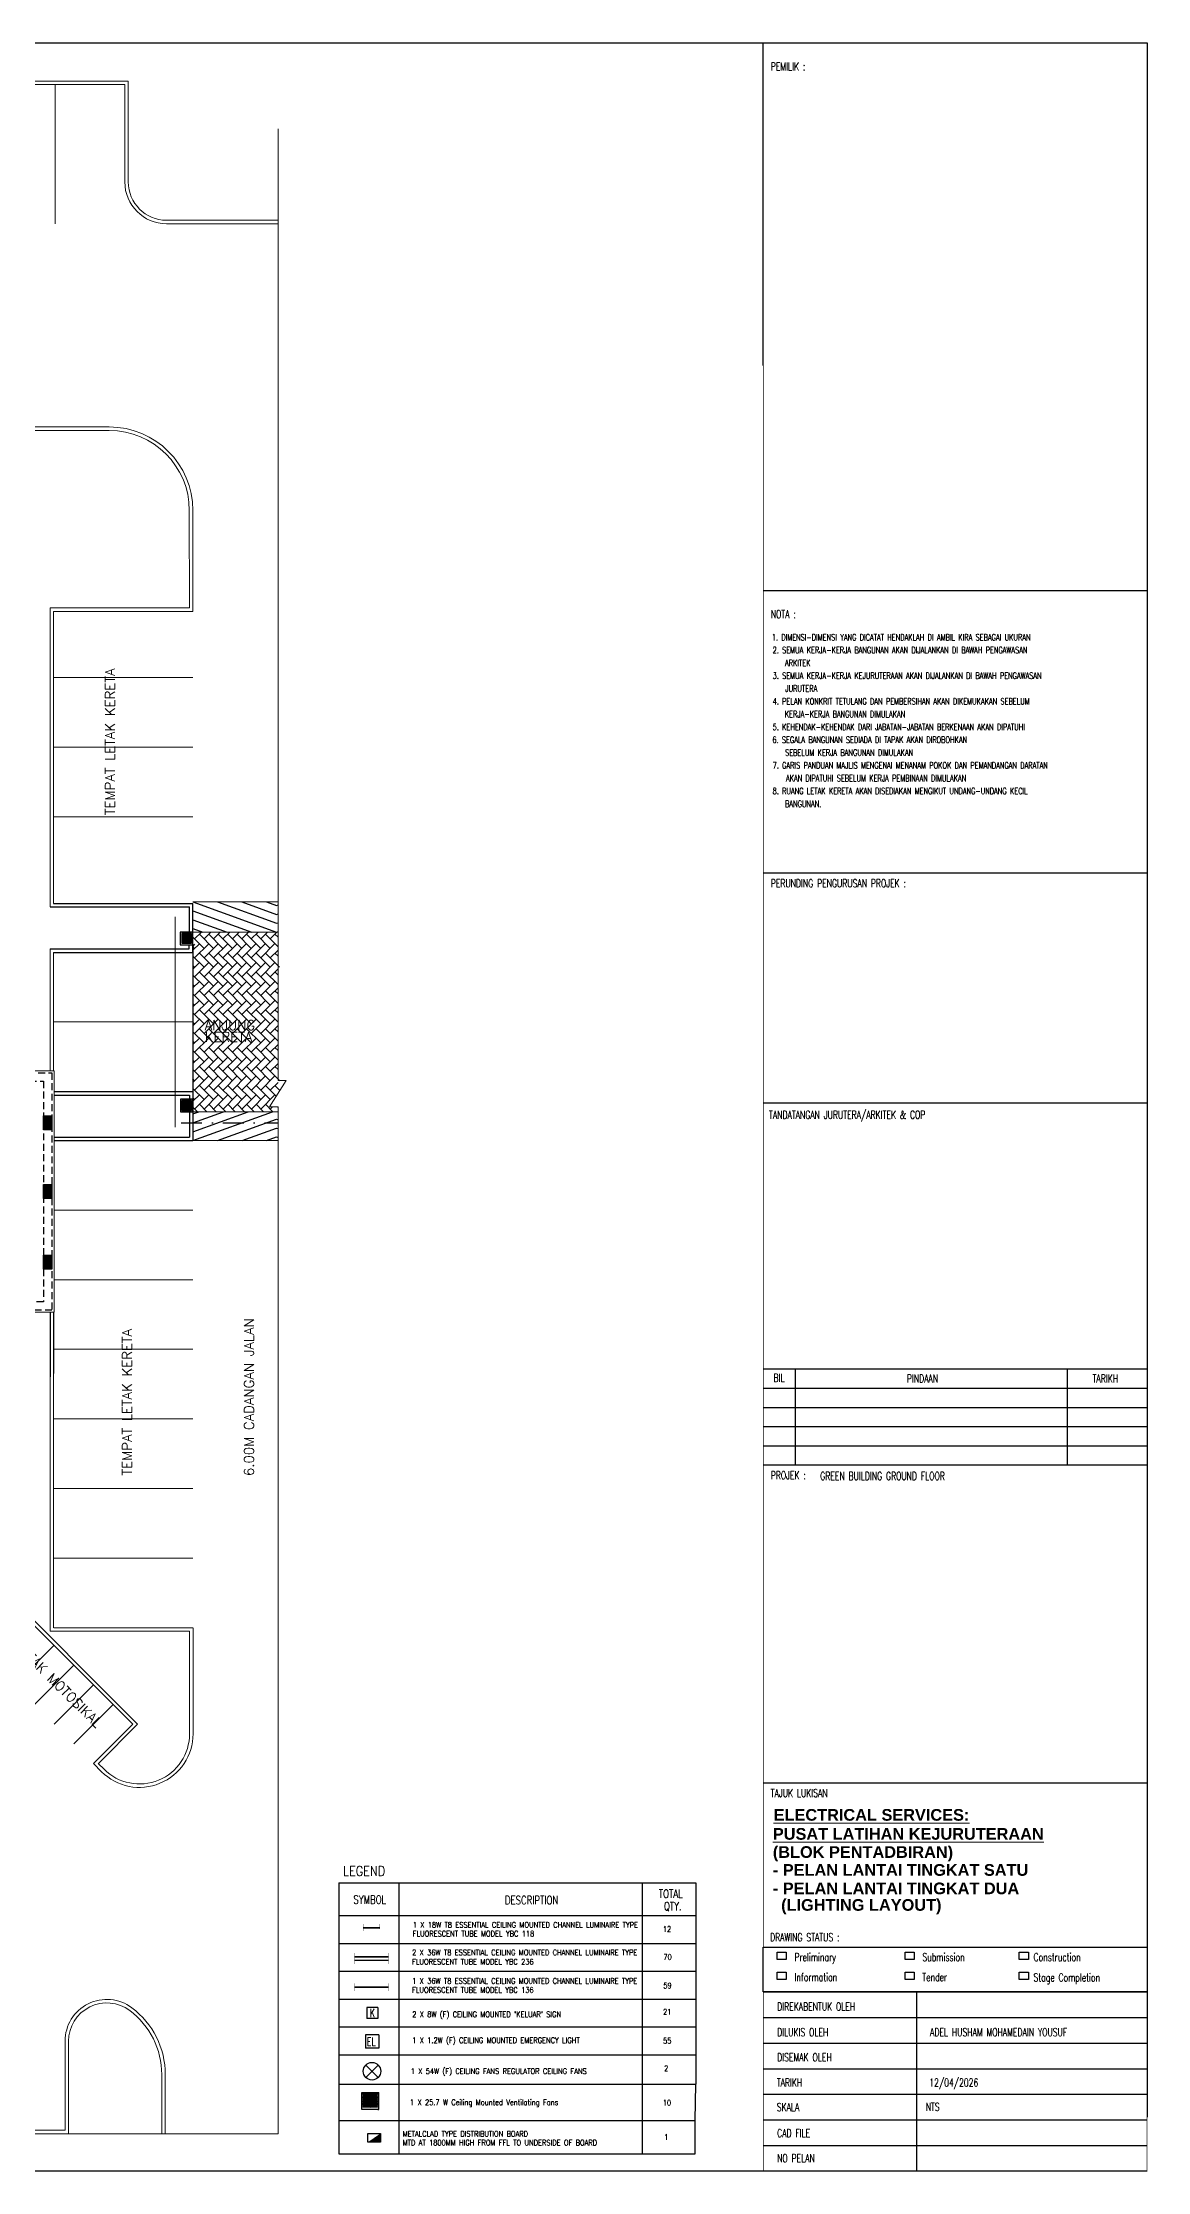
# Model space of a CAD drawing. Header units: inches. Extents: x -86493719 to 430035, y 21644 to 1519532.
# Drawn here: x 281308 to 321001, y 21644 to 98118 of the extents above; entities that cross this region are included whole.
import ezdxf
from ezdxf.enums import TextEntityAlignment as Align

# ---------------------------------------------------------------- set-up
doc = ezdxf.new("R2010")
doc.units = ezdxf.units.IN
doc.header["$MEASUREMENT"] = 0
doc.linetypes.add('DASHDOT', pattern=[1, 0.5, -0.25, 0, -0.25])
doc.linetypes.add('DASHED2', pattern=[0.375, 0.25, -0.125])
for name, color, linetype in [('9', 7, 'Continuous'), ('carpark', 8, 'Continuous'), ('dmension', 4, 'Continuous'), ('drain', 8, 'Continuous'), ('dxt_text', 4, 'Continuous'), ('Edges', 7, 'Continuous'), ('ELECT', 6, 'Continuous'), ('FF-TEXT', 7, 'Continuous'), ('FITTING', 40, 'Continuous'), ('GRID', 8, 'DASHDOT'), ('kerb', 8, 'Continuous'), ('LAMPU', 7, 'Continuous'), ('MSGRATING', 8, 'Continuous'), ('SAN', 8, 'Continuous'), ('t.block', 4, 'Continuous'), ('tiles', 8, 'Continuous')]:
    doc.layers.add(name, color=color, linetype=linetype)
for name, color, linetype, lineweight in [('COLUMN', 8, 'Continuous', 30), ('line', 8, 'Continuous', 9), ('LW', 8, 'Continuous', 20), ('ROOF', 8, 'Continuous', 20), ('t3', 8, 'Continuous', 25), ('TEXT', 8, 'Continuous', 20)]:
    doc.layers.add(name, color=color, linetype=linetype, lineweight=lineweight)
doc.styles.add('LAILA', font='romans.shx', dxfattribs={"width": 0.85})
doc.styles.add('ROMANS', font='romans.shx', dxfattribs={"width": 0.5, "height": 400})
doc.styles.add('SANSSERIFBOLD', font='sasb____.pfb', dxfattribs={"height": 12})
doc.styles.add('TEXT25', font='SIMPLEX.shx', dxfattribs={"width": 0.7, "height": 62.5})
doc.styles.add('VERDANA1000', font='romand.shx', dxfattribs={"height": 1000})

# ---------------------------------------------------------------- blocks, each defined once
blk = doc.blocks.new('1 X 8W EL')
at = {"layer": 'ELECT', "color": 6}
for p, q in [((-240, 240), (-240, -240)), ((240, 240), (-240, 240)), ((240, 240), (240, -240)), ((240, -240), (-240, -240))]:
    blk.add_line(p, q, dxfattribs=at)
at = {"layer": 'ELECT', "color": 6, "style": 'ROMANS', "width": 0.7}
blk.add_text('EL', height=300, dxfattribs=at).set_placement((-196, -156))
blk = doc.blocks.new('YBC 1X18')
at = {"layer": 'FITTING', "color": 3, "const_width": 54.6}
blk.add_lwpolyline([(305, 0), (-305, 0)], dxfattribs=at)
at = {"layer": 'FITTING', "color": 3, "const_width": 10.9}
for points in [[(-305, -138), (-305, 138)], [(300, -138), (300, 138)]]:
    blk.add_lwpolyline(points, close=True, dxfattribs=at)
blk = doc.blocks.new('YBC 2X36')
at = {"layer": 'FITTING', "color": 3}
for points, const_width in [([(-610, 63), (610, 63)], 54.6), ([(-610, 201), (-610, -74)], 10.9), ([(-610, 72), (-610, -203)], 10.9), ([(610, 201), (610, -84)], 10.9), ([(610, 72), (610, -203)], 10.9), ([(-610, -66), (610, -66)], 54.6)]:
    blk.add_lwpolyline(points, dxfattribs=dict(at, const_width=const_width))
blk = doc.blocks.new('YBC 1X36')
at = {"layer": 'FITTING', "color": 3}
for points, const_width in [([(-610, 0), (610, 0)], 54.6), ([(-610, 138), (-610, -138)], 10.9), ([(610, 138), (610, -138)], 10.9)]:
    blk.add_lwpolyline(points, dxfattribs=dict(at, const_width=const_width))
blk = doc.blocks.new('1 X 8W KELUAR')
at = {"layer": 'ELECT', "color": 5}
for p, q in [((-160, 161), (-160, -240)), ((240, 161), (-160, 161)), ((240, 160), (240, -240)), ((240, -240), (-160, -240))]:
    blk.add_line(p, q, dxfattribs=at)
at = {"layer": 'ELECT', "color": 5, "style": 'ROMANS', "width": 0.7}
blk.add_text('K', height=300, dxfattribs=at).set_placement((-50, -185))
blk = doc.blocks.new('CEILING FAN C W HOOK')
at = {"layer": 'ELECT', "color": 6}
for p, q in [((-530, -530), (-85, -85)), ((-530, -85), (-85, -530))]:
    blk.add_line(p, q, dxfattribs=at)
blk.add_circle((-308, -308), 315, dxfattribs=at)
blk = doc.blocks.new('Exhaust Fan 8-Inch fr')
at = {"layer": 'Edges'}
for p, q in [((-5.9, 7.3), (5.9, 7.3)), ((-5.9, -4.5), (-5.9, 7.3)), ((-5.1, 6.1), (-5.1, 6.5)), ((-5.1, 6.5), (5.1, 6.5)), ((5.1, 6.1), (-5.1, 6.1)), ((-5.1, 5.3), (-5.1, 5.7)), ((-5.1, 5.7), (-0.3, 5.7)), ((-1.8, 5.3), (-5.1, 5.3)), ((-5.1, 4.4), (-5.1, 4.8)), ((-5.1, 4.8), (-2.5, 4.8)), ((-3, 4.4), (-5.1, 4.4)), ((-5.1, 3.6), (-5.1, 4)), ((-5.1, 4), (-3.4, 4)), ((-3.7, 3.6), (-5.1, 3.6)), ((-5.1, 2.8), (-5.1, 3.2)), ((-5.1, 3.2), (-3.9, 3.2)), ((-4.1, 2.8), (-5.1, 2.8)), ((-5.1, 2), (-5.1, 2.4)), ((-5.1, 2.4), (-4.2, 2.4)), ((-4.3, 2), (-5.1, 2)), ((-5.1, 1.1), (-5.1, 1.5)), ((-5.1, 1.5), (-4.3, 1.5)), ((-4.3, 1.1), (-5.1, 1.1)), ((-5.1, 0.3), (-5.1, 0.7)), ((-5.1, 0.7), (-4.2, 0.7)), ((-4.2, 0.3), (-5.1, 0.3)), ((-4.2, 2.2), (-4.3, 2)), ((-4.2, 2), (-4.3, 2)), ((-4.3, 1.5), (-4.3, 1.1)), ((-4.3, 1.5), (-4.3, 1.4)), ((-4.3, 1.5), (-4.3, 1.5)), ((-4.3, 1.5), (-4.2, 1.5)), ((-4.3, 1.4), (-4.3, 1.1)), ((-2.3, 1.1), (-4.3, 1.1)), ((-4.3, 1.1), (-4.3, 1.1)), ((-4.2, 2.4), (-4.2, 2.2)), ((-4.2, 2.4), (-1.9, 2.4)), ((-4.2, 2), (-4.2, 2.2)), ((-1.6, 2), (-4.2, 2)), ((-4.2, 1.5), (-4.2, 1.5)), ((-4.2, 1.5), (-1.4, 1.5)), ((-4.2, 1.5), (-1.4, 1.5)), ((-4.2, 0.7), (-4.2, 0.5)), ((-4.2, 0.7), (-3, 0.7)), ((-4.2, 0.6), (-3.2, 0.6)), ((-4.2, 0.5), (-4.2, 0.6)), ((-4.2, 0.5), (-4.2, 0.3)), ((-3.5, 0.3), (-4.2, 0.3)), ((-3.9, 3.2), (-4.1, 2.8)), ((-2.2, 2.8), (-4.1, 2.8)), ((-3.9, 3.2), (-2.4, 3.2)), ((-3.4, 4), (-3.7, 3.6)), ((-2.7, 3.6), (-3.7, 3.6)), ((-3.4, 0.5), (-3.5, 0.3)), ((-0.3, 0.3), (-3.5, 0.3)), ((-3.4, 4), (-2.7, 4)), ((-3.4, 0.5), (-3.2, 0.6)), ((-3.2, 0.6), (-3, 0.7)), ((-2.5, 4.8), (-3, 4.4)), ((-2.5, 4.4), (-3, 4.4)), ((-3, 0.7), (-0.3, 0.7)), ((-2.7, 3.7), (-2.7, 4)), ((-2.7, 3.7), (-2.7, 4)), ((-2.7, 4), (-2.7, 4)), ((-2.7, 4), (-0.5, 4)), ((-2.7, 3.6), (-2.7, 3.7)), ((-2.7, 3.7), (-2.7, 3.7)), ((-2.6, 3.6), (-2.7, 3.7)), ((-2.6, 3.6), (-2.7, 3.6)), ((-0.2, 3.6), (-2.6, 3.6)), ((-2.5, 4.5), (-1.9, 4.8)), ((-2.5, 4.8), (-1.9, 4.8)), ((-2.5, 4.4), (-2.5, 4.5)), ((-2.5, 4.4), (-2.5, 4.5)), ((-2.5, 4.5), (-2.5, 4.5)), ((-2.5, 4.4), (-2.5, 4.4)), ((-0.7, 4.4), (-2.5, 4.4)), ((-2.2, 2.8), (-2.4, 3.2)), ((-2.2, 2.8), (-2.4, 3.2)), ((-2.4, 3.2), (-2.4, 3.2)), ((-2.4, 3.2), (0, 3.2)), ((-2.3, 1.1), (-1.7, 1.5)), ((-0.6, 1.1), (-2.3, 1.1)), ((-2.2, 2.8), (-2.2, 2.8)), ((0.1, 2.8), (-2.2, 2.8)), ((-1.9, 4.8), (-1, 4.8)), ((-1.8, 2.1), (-1.9, 2.4)), ((-1.8, 2.1), (-1.9, 2.4)), ((-1.9, 2.4), (-1.9, 2.4)), ((-1.9, 2.4), (0.1, 2.4)), ((-1.4, 5.4), (-1.8, 5.3)), ((-1.4, 5.3), (-1.8, 5.3)), ((-1.8, 2.1), (-1.6, 2)), ((-1.8, 2.1), (-1.8, 2.1)), ((-1.8, 2.1), (-1.6, 2)), ((-1.7, 1.5), (-1.4, 1.5)), ((-1.6, 2), (-1.6, 2)), ((-0.3, 2), (-1.6, 2)), ((-1.1, 5.5), (-1.4, 5.4)), ((-1.4, 5.4), (-1.4, 5.3)), ((-1, 5.3), (-1.4, 5.3)), ((-1.4, 1.5), (-1.4, 1.5)), ((-1.4, 1.5), (-1.3, 1.5)), ((-1.4, 1.5), (-1.4, 1.5)), ((-1.4, 1.5), (-1.3, 1.5)), ((-1.3, 1.5), (-1.1, 1.5)), ((-1, 5.6), (-1.1, 5.5)), ((-1.1, 1.5), (-1.1, 1.5)), ((-1.1, 1.5), (-1.1, 1.5)), ((-1.1, 1.5), (-0.7, 1.4)), ((-1.1, 1.5), (-0.7, 1.5)), ((-1.1, 1.5), (-1.1, 1.5)), ((-0.3, 5.7), (-1, 5.6)), ((-1, 5.6), (-1, 5.3)), ((1, 5.3), (-1, 5.3)), ((-0.9, 4.8), (-1, 4.8)), ((-1, 4.8), (1, 4.8)), ((-0.9, 4.8), (-0.7, 4.4)), ((1, 4.4), (-0.7, 4.4)), ((-0.7, 1.4), (-0.7, 1.5)), ((-0.7, 1.5), (0.6, 1.5)), ((-0.7, 1.4), (-0.7, 1.4)), ((-0.7, 1.3), (-0.7, 1.4)), ((-0.7, 1.4), (-0.7, 1.4)), ((-0.6, 1.1), (-0.7, 1.3)), ((0.6, 1.1), (-0.6, 1.1)), ((-0.5, 4), (-0.2, 3.6)), ((-0.5, 4), (1, 4)), ((-0.3, 5.7), (0.3, 5.7)), ((-0.3, 2), (-0.3, 2)), ((-0.3, 2), (-0.2, 2)), ((0.3, 2), (-0.3, 2)), ((-0.2, 0.6), (-0.3, 0.7)), ((-0.2, 0.6), (-0.3, 0.7)), ((-0.3, 0.7), (-0.3, 0.7)), ((-0.3, 0.7), (0, 0.7)), ((-0.3, 0.3), (-0.2, 0.6)), ((-0.3, 0.4), (-0.2, 0.6)), ((-0.3, 0.4), (-0.1, 0.3)), ((-0.3, 0.3), (-0.3, 0.4)), ((-0.1, 0.3), (-0.3, 0.3)), ((-0.3, 0.3), (-0.3, 0.3)), ((1, 3.6), (-0.2, 3.6)), ((-0.2, 2), (-0.1, 2.1)), ((-0.2, 0.6), (-0.2, 0.6)), ((0, 2.1), (-0.1, 2.1)), ((-0.1, 2.1), (0, 2.1)), ((-0.1, 0.3), (0, 0.7)), ((-0.1, 0.3), (0, 0.7)), ((-0.1, 0.3), (-0.1, 0.3)), ((-0.1, 0.3), (-0.1, 0.3)), ((2, 0.3), (-0.1, 0.3)), ((0, 3.2), (0, 3.1)), ((0, 3.2), (0.6, 3.2)), ((0, 3.1), (0.1, 2.8)), ((0.1, 2.4), (0, 2.1)), ((0, 2.1), (0.2, 2)), ((0, 0.7), (0, 0.7)), ((0, 0.7), (0, 0.7)), ((0, 0.7), (0, 0.7)), ((0, 0.7), (0, 0.7)), ((0, 0.7), (1.7, 0.7)), ((0.3, 2.8), (0.1, 2.8)), ((0.1, 2.4), (0.2, 2.4)), ((0.2, 2.4), (0.2, 2.3)), ((0.2, 2.4), (3.3, 2.4)), ((0.2, 2.3), (0.2, 2)), ((0.2, 2), (0.2, 2)), ((0.2, 2), (0.3, 2)), ((1, 5.6), (0.3, 5.7)), ((0.3, 5.7), (5.1, 5.7)), ((0.6, 3.2), (0.3, 2.8)), ((3.5, 2.8), (0.3, 2.8)), ((2.7, 2), (0.3, 2)), ((0.6, 3.2), (3.5, 3.2)), ((0.7, 1.4), (0.6, 1.5)), ((0.7, 1.4), (0.6, 1.5)), ((0.6, 1.5), (0.6, 1.4)), ((0.6, 1.5), (0.6, 1.5)), ((0.6, 1.5), (0.6, 1.5)), ((0.6, 1.5), (1.9, 1.5)), ((0.6, 1.4), (0.6, 1.2)), ((0.6, 1.2), (0.6, 1.1)), ((0.8, 1.2), (0.6, 1.1)), ((0.6, 1.1), (0.6, 1.1)), ((1, 1.1), (0.6, 1.1)), ((1.2, 1.3), (0.7, 1.4)), ((0.7, 1.4), (0.7, 1.4)), ((1, 1.3), (0.7, 1.4)), ((1, 1.2), (0.8, 1.2)), ((1, 5.6), (1, 5.3)), ((1.1, 5.5), (1, 5.6)), ((1.4, 5.3), (1, 5.3)), ((1, 4.8), (1, 4.4)), ((1, 4.8), (1.4, 4.8)), ((1.4, 4.4), (1, 4.4)), ((1, 4), (1, 3.6)), ((1, 4), (1.4, 4)), ((1.4, 3.6), (1, 3.6)), ((1, 1.2), (1, 1.3)), ((1.2, 1.3), (1, 1.3)), ((1, 1.1), (1, 1.2)), ((1.2, 1.1), (1, 1.1)), ((1.4, 5.4), (1.1, 5.5)), ((1.7, 1.4), (1.2, 1.3)), ((1.2, 1.3), (1.2, 1.3)), ((1.2, 1.3), (1.2, 1.1)), ((1.2, 1.3), (1.2, 1.3)), ((1.4, 1.3), (1.2, 1.3)), ((1.4, 1.1), (1.2, 1.1)), ((1.4, 5.4), (1.4, 5.3)), ((1.8, 5.3), (1.4, 5.4)), ((1.8, 5.3), (1.4, 5.3)), ((1.4, 4.8), (1.4, 4.4)), ((1.4, 4.8), (2.5, 4.8)), ((3, 4.4), (1.4, 4.4)), ((1.4, 4), (1.4, 3.6)), ((1.4, 3.6), (2.1, 4)), ((1.4, 4), (2.1, 4)), ((1.4, 3.6), (1.4, 3.6)), ((3.2, 3.6), (1.4, 3.6)), ((1.7, 1.4), (1.4, 1.3)), ((1.4, 1.3), (1.4, 1.1)), ((4.3, 1.1), (1.4, 1.1)), ((1.9, 1.5), (1.7, 1.4)), ((1.9, 1.5), (1.7, 1.4)), ((1.7, 1.4), (1.7, 1.4)), ((1.7, 0.7), (1.8, 0.6)), ((1.7, 0.7), (4.2, 0.7)), ((5.1, 5.3), (1.8, 5.3)), ((1.8, 0.6), (4.2, 0.6)), ((1.8, 0.6), (2, 0.3)), ((1.9, 1.5), (4.2, 1.5)), ((2, 1.5), (1.9, 1.5)), ((1.9, 1.5), (2, 1.5)), ((2, 1.5), (4.2, 1.5)), ((4.2, 0.3), (2, 0.3)), ((2.1, 4), (2.9, 4)), ((3, 4.4), (2.5, 4.8)), ((2.5, 4.8), (5.1, 4.8)), ((3.3, 2.3), (2.7, 2)), ((3.3, 2.3), (2.7, 2)), ((4.2, 2), (2.7, 2)), ((2.7, 2), (2.7, 2)), ((2.9, 4), (3.1, 3.9)), ((2.9, 4), (3.4, 4)), ((5.1, 4.4), (3, 4.4)), ((3.1, 3.9), (3.2, 3.6)), ((3.7, 3.6), (3.2, 3.6)), ((3.3, 2.3), (3.3, 2.4)), ((3.3, 2.3), (3.3, 2.4)), ((3.3, 2.4), (3.3, 2.4)), ((3.3, 2.4), (4.2, 2.4)), ((3.3, 2.3), (3.3, 2.3)), ((3.7, 3.6), (3.4, 4)), ((3.4, 4), (5.1, 4)), ((3.5, 2.8), (3.5, 3.2)), ((3.5, 3.2), (3.5, 3.1)), ((3.5, 3.2), (3.5, 3.2)), ((3.5, 3.2), (3.9, 3.2)), ((3.5, 2.8), (3.5, 3.1)), ((4.1, 2.8), (3.5, 2.8)), ((3.5, 2.8), (3.5, 2.8)), ((5.1, 3.6), (3.7, 3.6)), ((4.1, 2.8), (3.9, 3.2)), ((3.9, 3.2), (5.1, 3.2)), ((5.1, 2.8), (4.1, 2.8)), ((4.2, 2.3), (4.2, 2.4)), ((4.2, 2.4), (5.1, 2.4)), ((4.2, 2.3), (4.2, 2.3)), ((4.3, 2), (4.2, 2.3)), ((4.2, 2.3), (4.2, 2)), ((4.3, 2), (4.2, 2)), ((4.2, 1.5), (4.2, 1.5)), ((4.2, 1.5), (4.3, 1.5)), ((4.2, 0.4), (4.2, 0.7)), ((4.2, 0.7), (5.1, 0.7)), ((4.2, 0.6), (4.2, 0.4)), ((4.2, 0.3), (4.2, 0.4)), ((5.1, 0.3), (4.2, 0.3)), ((5.1, 2), (4.3, 2)), ((4.3, 1.5), (4.3, 1.1)), ((4.3, 1.4), (4.3, 1.5)), ((4.3, 1.5), (4.3, 1.5)), ((4.3, 1.5), (5.1, 1.5)), ((4.3, 1.1), (4.3, 1.4)), ((5.1, 1.1), (4.3, 1.1)), ((4.3, 1.1), (4.3, 1.1)), ((5.1, 6.5), (5.1, 6.1)), ((5.1, 5.7), (5.1, 5.3)), ((5.1, 4.8), (5.1, 4.4)), ((5.1, 4), (5.1, 3.6)), ((5.1, 3.2), (5.1, 2.8)), ((5.1, 2.4), (5.1, 2)), ((5.1, 1.5), (5.1, 1.1)), ((5.1, 0.7), (5.1, 0.3)), ((5.9, -4.5), (5.9, 7.3)), ((5.2, -4.5), (-5.9, -4.5)), ((-5.1, -0.5), (-5.1, -0.1)), ((-5.1, -0.1), (-4, -0.1)), ((-3.9, -0.5), (-5.1, -0.5)), ((-5.1, -1.3), (-5.1, -0.9)), ((-5.1, -0.9), (-3.6, -0.9)), ((-3.3, -1.3), (-5.1, -1.3)), ((-5.1, -2.2), (-5.1, -1.8)), ((-5.1, -1.8), (-3, -1.8)), ((-2.5, -2.2), (-5.1, -2.2)), ((-5.1, -3), (-5.1, -2.6)), ((-5.1, -2.6), (-1.7, -2.6)), ((5.1, -3), (-5.1, -3)), ((-4, -0.1), (-3.6, -0.1)), ((-4, -0.1), (-4, -0.1)), ((-4, -0.1), (-3.9, -0.5)), ((-4, -0.1), (-3.6, -0.1)), ((-3.4, -0.5), (-3.9, -0.5)), ((-3.6, -0.1), (-3.6, -0.1)), ((-3.6, -0.1), (-3.6, -0.3)), ((-3.6, -0.1), (-0.5, -0.1)), ((-3.6, -0.3), (-3.4, -0.5)), ((-3.6, -0.9), (-3.6, -1)), ((-3.6, -0.9), (-3.2, -0.9)), ((-3.6, -1), (-3.1, -1)), ((-3.6, -1), (-3.3, -1.3)), ((-1, -0.5), (-3.4, -0.5)), ((-2.7, -1.3), (-3.3, -1.3)), ((-3.1, -1), (-3.2, -0.9)), ((-3.2, -0.9), (-1.7, -0.9)), ((-2.7, -1.3), (-3.1, -1)), ((-3.1, -1), (-3.1, -1)), ((-2.7, -1.3), (-3.1, -1)), ((-3.1, -1), (-3.1, -1)), ((-3, -1.8), (-2.5, -2.2)), ((-3, -1.8), (-1.4, -1.8)), ((-2.3, -1.3), (-2.7, -1.3)), ((-2.7, -1.3), (-2.7, -1.3)), ((-2.6, -1.3), (-2.7, -1.3)), ((-2.7, -1.3), (-2.7, -1.3)), ((-2.3, -1.3), (-2.6, -1.3)), ((-1.4, -1.3), (-2.6, -1.3)), ((-1.4, -2.2), (-2.5, -2.2)), ((-1.7, -0.9), (-2.3, -1.3)), ((-1.9, -1), (-2.3, -1.3)), ((-2.3, -1.3), (-2.3, -1.3)), ((-1.7, -0.9), (-1.9, -1)), ((-1.9, -1), (-1.4, -1)), ((-1.7, -0.9), (-1.7, -0.9)), ((-1.7, -0.9), (-1.4, -0.9)), ((-1.7, -2.6), (-1.4, -2.7)), ((-1.7, -2.6), (-1.4, -2.6)), ((-1.4, -0.9), (-1.4, -1)), ((-1.4, -0.9), (-1, -0.9)), ((-1.4, -1), (-1.4, -1.3)), ((-1, -1.3), (-1.4, -1.3)), ((-1.4, -1.8), (-1.4, -2.2)), ((-1.4, -1.8), (-1, -1.8)), ((-1, -2.2), (-1.4, -2.2)), ((-1.4, -2.6), (-1.4, -2.7)), ((-1.4, -2.6), (-1, -2.6)), ((-1.4, -2.7), (-1.1, -2.8)), ((-1.1, -2.8), (-1, -2.8)), ((-0.7, -0.3), (-1, -0.5)), ((-0.7, -0.3), (-1, -0.5)), ((0, -0.5), (-1, -0.5)), ((-1, -0.5), (-1, -0.5)), ((-1, -1.3), (-1, -0.9)), ((-1, -0.9), (0.3, -0.9)), ((0.5, -1.3), (-1, -1.3)), ((-1, -2.2), (-1, -1.8)), ((-1, -1.8), (0.8, -1.8)), ((1, -2.2), (-1, -2.2)), ((-1, -2.8), (-1, -2.6)), ((-1, -2.6), (1, -2.6)), ((-1, -2.8), (0, -3)), ((-0.7, -0.3), (-0.5, -0.1)), ((-0.7, -0.3), (-0.5, -0.1)), ((-0.7, -0.3), (-0.7, -0.3)), ((-0.5, -0.1), (-0.5, -0.1)), ((-0.5, -0.1), (-0.1, -0.1)), ((-0.1, -0.3), (-0.1, -0.1)), ((-0.1, -0.3), (-0.1, -0.1)), ((-0.1, -0.1), (-0.1, -0.1)), ((-0.1, -0.1), (2.2, -0.1)), ((0, -0.5), (-0.1, -0.3)), ((0.1, -0.5), (-0.1, -0.3)), ((-0.1, -0.3), (-0.1, -0.3)), ((0.1, -0.5), (0, -0.5)), ((0, -3), (1, -2.8)), ((2.5, -0.5), (0.1, -0.5)), ((0.5, -1.3), (0.3, -0.9)), ((0.5, -1.3), (0.3, -0.9)), ((0.3, -0.9), (0.3, -0.9)), ((0.3, -0.9), (2.7, -0.9)), ((0.5, -1.3), (0.5, -1.3)), ((2.7, -1.3), (0.5, -1.3)), ((0.9, -2), (0.8, -1.8)), ((0.9, -2), (0.8, -1.8)), ((0.8, -1.8), (0.8, -1.8)), ((0.8, -1.8), (2.3, -1.8)), ((0.9, -2), (0.9, -2)), ((0.9, -2), (1.2, -2.2)), ((0.9, -2), (1, -2.1)), ((1, -2.1), (1, -2.2)), ((1, -2.1), (1.1, -2.2)), ((1.1, -2.2), (1, -2.2)), ((1, -2.6), (1, -2.8)), ((1, -2.6), (1.4, -2.6)), ((1, -2.8), (1.1, -2.8)), ((1.2, -2.2), (1.1, -2.2)), ((1.1, -2.8), (1.4, -2.7)), ((1.5, -2.2), (1.2, -2.2)), ((1.4, -2.6), (1.4, -2.7)), ((1.4, -2.7), (1.7, -2.6)), ((1.4, -2.6), (1.7, -2.6)), ((1.5, -2.2), (1.7, -2.1)), ((1.6, -2.2), (1.5, -2.2)), ((1.6, -2.2), (1.7, -2.1)), ((2.5, -2.2), (1.6, -2.2)), ((2.3, -1.8), (1.7, -2.1)), ((1.7, -2.1), (1.7, -2.1)), ((1.7, -2.6), (5.1, -2.6)), ((2.2, -0.1), (4, -0.1)), ((2.2, -0.1), (2.2, -0.1)), ((2.2, -0.1), (2.5, -0.5)), ((2.2, -0.1), (4, -0.1)), ((2.3, -1.8), (3, -1.8)), ((3.9, -0.5), (2.5, -0.5)), ((2.5, -2.2), (3, -1.8)), ((5.1, -2.2), (2.5, -2.2)), ((2.7, -0.9), (2.7, -1)), ((2.7, -0.9), (3.6, -0.9)), ((2.7, -1), (3.6, -1)), ((2.7, -1), (2.7, -1.3)), ((2.7, -1.3), (2.7, -1.3)), ((3.3, -1.3), (2.7, -1.3)), ((3, -1.8), (5.1, -1.8)), ((3.3, -1.3), (3.6, -1)), ((5.1, -1.3), (3.3, -1.3)), ((3.6, -1), (3.6, -0.9)), ((3.6, -0.9), (5.1, -0.9)), ((3.9, -0.5), (4, -0.1)), ((5.1, -0.5), (3.9, -0.5)), ((4, -0.1), (4, -0.1)), ((4, -0.1), (5.1, -0.1)), ((5.1, -0.1), (5.1, -0.5)), ((5.1, -0.9), (5.1, -1.3)), ((5.1, -1.8), (5.1, -2.2)), ((5.1, -2.6), (5.1, -3)), ((5.2, -4.5), (5.7, -4.5)), ((5.7, -4.5), (5.9, -4.5))]:
    blk.add_line(p, q, dxfattribs=at)
blk = doc.blocks.new('Exhaust Fan 15TGQZ')
at = {"xscale": 51.69785126039847, "yscale": 51.69785126039847, "zscale": 51.69785126039847}
blk.add_blockref('Exhaust Fan 8-Inch fr', (-310, -401), dxfattribs=at)
blk = doc.blocks.new('DB')
at = {"layer": 'ELECT', "color": 2}
blk.add_lwpolyline([(42039, 19743), (42494, 19743), (42494, 19428), (42039, 19428)], close=True, dxfattribs=at)
blk.add_solid([(42494, 19743), (42494, 19428), (42039, 19428)], dxfattribs=at)

msp = doc.modelspace()

# ---------------------------------------------------------------- hatches: boundary and pattern name
at = {"layer": 'COLUMN', "linetype": 'Continuous', "lineweight": 0}
for points in [[(286657, 66111), (286307, 66111), (286307, 65761), (286657, 65761)], [(286657, 66111), (286307, 66111), (286307, 65761), (286657, 65761)], [(286659, 60111), (286309, 60111), (286309, 59761), (286659, 59761)], [(286659, 60111), (286309, 60111), (286309, 59761), (286659, 59761)]]:
    msp.add_hatch(color=256, dxfattribs=at).paths.add_polyline_path(points)

# ---------------------------------------------------------------- linework, layer by layer
for p, q in [((291946, 25835), (291946, 24779)), ((294101, 25835), (294101, 24779)), ((302853, 25835), (302853, 24779)), ((304774, 25835), (304774, 24779)), ((291946, 24779), (304774, 24779)), ((291946, 24779), (291946, 23477)), ((294101, 24779), (294101, 23477)), ((302853, 24779), (302853, 23477)), ((304756, 23477), (304774, 24779)), ((291946, 23477), (304756, 23477)), ((291946, 23477), (291946, 22278)), ((294101, 23477), (294101, 22278)), ((302853, 23477), (302853, 22278)), ((304756, 22278), (304756, 23477)), ((291946, 22278), (304756, 22278))]:
    msp.add_line(p, q)
at = {"layer": '9', "color": 7}
msp.add_line((308343, 50470), (308343, 47022), dxfattribs=at)
at = {"layer": 'carpark', "linetype": 'Continuous', "lineweight": 0}
for p, q in [((281762, 91610), (281761, 96610)), ((281706, 75309), (286706, 75309)), ((281706, 72809), (286706, 72809)), ((281706, 70309), (286706, 70309)), ((281706, 65436), (286706, 65436)), ((281706, 62936), (286706, 62936)), ((281709, 56176), (286709, 56176)), ((281709, 53676), (286709, 53676)), ((281709, 51176), (286709, 51176)), ((281709, 48676), (286709, 48676)), ((281709, 46176), (286709, 46176)), ((281709, 43676), (286709, 43676)), ((280305, 39123), (281718, 40538)), ((281012, 38416), (282426, 39831)), ((281719, 37709), (283133, 39124)), ((282426, 37002), (283840, 38417))]:
    msp.add_line(p, q, dxfattribs=at)
at = {"layer": 'COLUMN'}
for p, q in [((286657, 66111), (286307, 66111)), ((286307, 66111), (286307, 65761)), ((286657, 66111), (286307, 66111)), ((286307, 66111), (286307, 65761)), ((286657, 65761), (286657, 66111)), ((286657, 65761), (286657, 66111)), ((286307, 65761), (286657, 65761)), ((286307, 65761), (286657, 65761)), ((286659, 60111), (286309, 60111)), ((286309, 60111), (286309, 59761)), ((286659, 60111), (286309, 60111)), ((286309, 60111), (286309, 59761)), ((286309, 59761), (286659, 59761)), ((286309, 59761), (286659, 59761)), ((286659, 59761), (286659, 60111)), ((286659, 59761), (286659, 60111))]:
    msp.add_line(p, q, dxfattribs=at)
at = {"layer": 'dmension', "ltscale": 100, "const_width": 23}
msp.add_lwpolyline([(307201, 98107), (307201, 21656), (320990, 21656), (320990, 86518)], dxfattribs=at)
at = {"layer": 'drain', "linetype": 'DASHED2', "ltscale": 1000}
for points in [[(265070, 82034), (276145, 82034), (276145, 79534), (280145, 79534), (280145, 64084), (278145, 64084), (278145, 61109), (281645, 61109), (281645, 52584), (280145, 52584), (280145, 45584), (255195, 45584), (255195, 56034)], [(265070, 81734), (275845, 81734), (275845, 79234), (279845, 79234), (279845, 64384), (277845, 64384), (277845, 60809), (281345, 60809), (281345, 52884), (279845, 52884), (279845, 45884), (255495, 45884), (255495, 55734)]]:
    msp.add_lwpolyline(points, dxfattribs=at)
at = {"layer": 'dxt_text'}
for p, q in [((307201, 86518), (307201, 98107)), ((307201, 98107), (320990, 98107)), ((320990, 98107), (320990, 88459))]:
    msp.add_line(p, q, dxfattribs=at)
for points in [[(307698, 29254), (307698, 29525), (308027, 29525), (308027, 29254)], [(312292, 29525), (312621, 29525), (312621, 29254), (312292, 29254)], [(312292, 29254), (312292, 29525), (312621, 29525), (312621, 29254)], [(316394, 29254), (316394, 29525), (316723, 29525), (316723, 29254)], [(307698, 28806), (308027, 28806), (308027, 28534), (307698, 28534)], [(307698, 28534), (307698, 28806), (308027, 28806), (308027, 28534)], [(312292, 28534), (312292, 28806), (312621, 28806), (312621, 28534)], [(316394, 28534), (316394, 28806), (316723, 28806), (316723, 28534)]]:
    msp.add_lwpolyline(points, close=True, dxfattribs=at)
at = {"layer": 'ELECT', "color": 7}
for p, q in [((291946, 32007), (291946, 25835)), ((291946, 32007), (304774, 32007)), ((304774, 32007), (304774, 25835)), ((291946, 30835), (304774, 30835)), ((291946, 29835), (304774, 29835)), ((291946, 28835), (304774, 28835)), ((291946, 27835), (304774, 27835)), ((291946, 26835), (304774, 26835)), ((291946, 25835), (304774, 25835))]:
    msp.add_line(p, q, dxfattribs=at)
at = {"layer": 'FF-TEXT'}
for p, q in [((294101, 32007), (294101, 25835)), ((302853, 32007), (302853, 25835))]:
    msp.add_line(p, q, dxfattribs=at)
at = {"layer": 'GRID', "linetype": 'DASHDOT', "ltscale": 1500}
msp.add_line((286284, 59309), (289766, 59309), dxfattribs=at)
at = {"layer": 'kerb', "linetype": 'Continuous', "lineweight": 0}
for p, q in [((266636, 96732), (284386, 96736)), ((266761, 96607), (284261, 96611)), ((284262, 93111), (284261, 96611)), ((284387, 93111), (284386, 96736)), ((281581, 52509), (281581, 41051)), ((281706, 52509), (281706, 41176)), ((284724, 37710), (278889, 43542)), ((284547, 37710), (278889, 43366)), ((281581, 41051), (286588, 41051)), ((281709, 41176), (286709, 41176)), ((286589, 37364), (286588, 41051)), ((286714, 37364), (286713, 41176)), ((283134, 36295), (284547, 37710)), ((283312, 36297), (284724, 37710)), ((283428, 36002), (283134, 36296)), ((283222, 36207), (283224, 36209)), ((283516, 36091), (283311, 36296))]:
    msp.add_line(p, q, dxfattribs=at)
at = {"layer": 'kerb'}
for p, q in [((281581, 67069), (286582, 67069)), ((281706, 67194), (286707, 67194)), ((286581, 66161), (286582, 67069)), ((286704, 65436), (286707, 67194)), ((286707, 66161), (286257, 66161)), ((286257, 66161), (286257, 65711)), ((286707, 66161), (286257, 66161)), ((286257, 66161), (286257, 65711)), ((286707, 65711), (286707, 66161)), ((286707, 65711), (286707, 66161)), ((281581, 65559), (286580, 65561)), ((281706, 65434), (286704, 65436)), ((286257, 65711), (286707, 65711)), ((286257, 65711), (286707, 65711)), ((286580, 65561), (286580, 65711)), ((286707, 65711), (286709, 60161)), ((281720, 60436), (286705, 60436)), ((286705, 60436), (286709, 58676)), ((281720, 60311), (286581, 60311)), ((286709, 60161), (286259, 60161)), ((286259, 60161), (286259, 59711)), ((286709, 60161), (286259, 60161)), ((286259, 60161), (286259, 59711)), ((286259, 59711), (286709, 59711)), ((286259, 59711), (286709, 59711)), ((286581, 60311), (286581, 60161)), ((286582, 59711), (286584, 58801)), ((286709, 59711), (286709, 60161)), ((286709, 59711), (286709, 60161)), ((281720, 58801), (286584, 58801)), ((281720, 58676), (286709, 58676)), ((281581, 52509), (281581, 50184)), ((281706, 52509), (281706, 50309))]:
    msp.add_line(p, q, dxfattribs=at)
at = {"layer": 'kerb', "linetype": 'Continuous', "lineweight": 0}
for centre, radius, start, end in [((285762, 93111), 1500, 180.01238, 270.01238), ((285762, 93111), 1375, 180.01238, 270.01238), ((284789, 37364), 1925, 225.01238, 0.01238), ((284789, 37364), 1800, 225.01238, 0.01238)]:
    msp.add_arc(centre, radius, start, end, dxfattribs=at)
at = {"layer": 'line'}
for p, q in [((289766, 95021), (289766, 60831)), ((290062, 60831), (289463, 59893)), ((289766, 60831), (290062, 60831)), ((289463, 59893), (289766, 59893)), ((289766, 59893), (289766, 22995)), ((267409, 22995), (289766, 22995))]:
    msp.add_line(p, q, dxfattribs=at)
at = {"layer": 'LW'}
for p, q in [((285762, 91736), (289766, 91737)), ((285762, 91611), (289766, 91612)), ((278220, 61184), (281720, 61184)), ((281720, 61184), (281720, 52509)), ((281720, 52509), (280220, 52509)), ((282116, 26323), (282117, 23123)), ((282241, 26323), (282242, 22998)), ((285591, 25124), (285592, 22995)), ((285716, 25124), (285717, 22995)), ((249617, 23116), (282117, 23123)), ((249617, 22991), (282242, 22998))]:
    msp.add_line(p, q, dxfattribs=at)
at = {"layer": 'LW', "linetype": 'Continuous', "lineweight": 0}
for p, q in [((260849, 84306), (283704, 84311)), ((260849, 84181), (283704, 84186)), ((286581, 77809), (286580, 81311)), ((286706, 77684), (286705, 81311)), ((281581, 77809), (286581, 77809)), ((281581, 77809), (281581, 67069)), ((281706, 77684), (286706, 77684)), ((281706, 77684), (281706, 67194)), ((281581, 65559), (281581, 61184)), ((281706, 65434), (281706, 61184))]:
    msp.add_line(p, q, dxfattribs=at)
for radius in [3000, 2875]:
    msp.add_arc((283705, 81311), radius, 0.01238, 90.01238, dxfattribs=at)
at = {"layer": 'LW'}
for centre, radius, start, end in [((283616, 26323), 1500, 53.14249, 180.01238), ((283616, 26323), 1375, 53.14249, 180.01238), ((282716, 25123), 2875, 0.01238, 53.14249), ((282716, 25123), 3000, 0.01238, 53.14249)]:
    msp.add_arc(centre, radius, start, end, dxfattribs=at)
at = {"layer": 'MSGRATING'}
for p, q in [((281395, 59539), (281395, 59079)), ((281435, 59539), (281435, 59079)), ((281475, 59539), (281475, 59079)), ((281515, 59539), (281515, 59079)), ((281555, 59539), (281555, 59079)), ((281595, 59539), (281595, 59079)), ((281395, 57076), (281395, 56616)), ((281435, 57076), (281435, 56616)), ((281475, 57076), (281475, 56616)), ((281515, 57076), (281515, 56616)), ((281555, 57076), (281555, 56616)), ((281595, 57076), (281595, 56616)), ((281395, 54539), (281395, 54079)), ((281435, 54539), (281435, 54079)), ((281475, 54539), (281475, 54079)), ((281515, 54539), (281515, 54079)), ((281555, 54539), (281555, 54079)), ((281595, 54539), (281595, 54079))]:
    msp.add_line(p, q, dxfattribs=at)
for points in [[(281345, 59559), (281645, 59559), (281645, 59059), (281345, 59059)], [(281365, 59539), (281625, 59539), (281625, 59079), (281365, 59079)], [(281345, 57096), (281645, 57096), (281645, 56596), (281345, 56596)], [(281365, 57076), (281625, 57076), (281625, 56616), (281365, 56616)], [(281345, 54559), (281645, 54559), (281645, 54059), (281345, 54059)], [(281365, 54539), (281625, 54539), (281625, 54079), (281365, 54079)]]:
    msp.add_lwpolyline(points, close=True, dxfattribs=at)
at = {"layer": 'ROOF', "linetype": 'Continuous', "lineweight": 0, "ltscale": 2000}
msp.add_line((286067, 59161), (286066, 66711), dxfattribs=at)
msp.add_line((286067, 59161), (286066, 66711), dxfattribs=at)
at = {"layer": 'SAN'}
msp.add_line((286581, 77684), (286581, 77684), dxfattribs=at)
at = {"layer": 't.block', "color": 7, "ltscale": 0.5}
for p, q in [((226135, 98107), (320990, 98107)), ((320990, 88459), (320990, 23596)), ((320990, 21656), (226135, 21656))]:
    msp.add_line(p, q, dxfattribs=at)
at = {"layer": 't.block', "color": 7, "linetype": 'Continuous'}
for p, q in [((320990, 88459), (320990, 23596)), ((307201, 50470), (320990, 50470)), ((307201, 49781), (320990, 49781)), ((318115, 50470), (318115, 47022)), ((307201, 49091), (320990, 49091)), ((307201, 48401), (320990, 48401)), ((307201, 47711), (320990, 47711)), ((307201, 47022), (320990, 47022)), ((307201, 35608), (320990, 35608)), ((307201, 28093), (320990, 28093)), ((312708, 28093), (312708, 21656)), ((307201, 27174), (320990, 27174)), ((307201, 26254), (320990, 26254)), ((307201, 25334), (320990, 25334)), ((307201, 24415), (320990, 24415)), ((307201, 23495), (320990, 23495)), ((307201, 22575), (320990, 22575))]:
    msp.add_line(p, q, dxfattribs=at)
at = {"layer": 't.block', "color": 7}
for p, q in [((320997, 78420), (307202, 78420)), ((320997, 68287), (307202, 68287)), ((320997, 60014), (307202, 60014))]:
    msp.add_line(p, q, dxfattribs=at)
at = {"layer": 't.block', "color": 7, "linetype": 'Continuous'}
msp.add_lwpolyline([(307198, 29701), (320990, 29701), (320990, 28093), (307198, 28093)], close=True, dxfattribs=at)
at = {"layer": 'tiles', "linetype": 'Continuous', "lineweight": 0}
for p, q in [((286707, 67247), (289766, 67248)), ((286707, 66161), (289766, 66162)), ((286709, 59711), (289766, 59712)), ((286709, 58676), (289766, 58677))]:
    msp.add_line(p, q, dxfattribs=at)
at = {"layer": 'tiles'}
for p, q in [((286707, 67247), (289707, 66162)), ((286707, 66928), (288826, 66162)), ((286707, 66609), (287944, 66162)), ((287589, 67247), (289707, 66481)), ((288471, 67247), (289707, 66800)), ((289352, 67247), (289707, 67119)), ((289707, 67119), (289766, 67140)), ((289707, 66800), (289766, 66821)), ((286707, 66290), (287062, 66161)), ((287110, 65579), (286707, 65980)), ((287014, 66161), (286770, 65918)), ((287449, 65579), (286940, 66088)), ((287353, 66162), (287110, 65918)), ((287788, 65579), (287279, 66088)), ((287692, 66162), (287449, 65918)), ((288128, 65579), (287619, 66088)), ((288032, 66162), (287788, 65918)), ((288467, 65579), (287958, 66088)), ((288371, 66162), (288128, 65918)), ((288807, 65579), (288297, 66088)), ((288711, 66162), (288467, 65918)), ((289146, 65579), (288637, 66088)), ((289050, 66162), (288807, 65918)), ((289485, 65579), (288976, 66088)), ((289389, 66162), (289146, 65918)), ((289766, 65638), (289316, 66088)), ((289729, 66162), (289485, 65918)), ((289766, 65977), (289655, 66088)), ((289707, 66481), (289766, 66502)), ((289707, 66162), (289766, 66183)), ((286940, 65748), (286708, 65516)), ((286770, 65725), (286708, 65662)), ((286770, 65578), (286708, 65641)), ((287110, 64900), (286708, 65302)), ((286940, 65069), (286708, 64837)), ((287279, 65748), (286770, 65239)), ((287279, 65069), (286770, 64560)), ((287449, 64900), (286940, 65409)), ((287619, 65748), (287110, 65239)), ((287619, 65069), (287110, 64560)), ((287789, 64900), (287279, 65409)), ((287958, 65748), (287449, 65239)), ((287958, 65070), (287449, 64560)), ((288128, 64900), (287619, 65409)), ((288297, 65748), (287788, 65239)), ((288298, 65070), (287789, 64560)), ((288467, 64900), (287958, 65409)), ((288637, 65749), (288128, 65239)), ((288637, 65070), (288128, 64560)), ((288807, 64900), (288298, 65409)), ((288976, 65749), (288467, 65239)), ((288976, 65070), (288467, 64561)), ((289146, 64900), (288637, 65409)), ((289316, 65749), (288807, 65239)), ((289316, 65070), (288807, 64561)), ((289486, 64900), (288976, 65409)), ((289655, 65749), (289146, 65240)), ((289655, 65070), (289146, 64561)), ((289825, 64900), (289316, 65409)), ((289766, 65520), (289486, 65240)), ((289766, 65299), (289655, 65409)), ((286770, 64900), (286708, 64962)), ((287110, 64221), (286708, 64623)), ((286940, 64391), (286708, 64158)), ((286770, 64221), (286708, 64283)), ((287280, 64391), (286771, 63881)), ((287449, 64221), (286940, 64730)), ((287619, 64391), (287110, 63881)), ((287789, 64221), (287279, 64730)), ((287958, 64391), (287449, 63882)), ((288128, 64221), (287619, 64730)), ((288298, 64391), (287789, 63882)), ((288468, 64221), (287958, 64730)), ((288637, 64391), (288128, 63882)), ((288807, 64221), (288298, 64730)), ((288977, 64391), (288468, 63882)), ((289146, 64221), (288637, 64730)), ((289316, 64391), (288807, 63882)), ((289486, 64221), (288977, 64730)), ((289655, 64391), (289146, 63882)), ((289766, 64281), (289316, 64730)), ((289766, 64841), (289486, 64561)), ((289766, 64620), (289655, 64731)), ((287110, 63542), (286708, 63944)), ((286940, 63712), (286708, 63479)), ((286771, 63542), (286708, 63605)), ((287280, 63712), (286771, 63203)), ((287449, 63542), (286940, 64051)), ((287619, 63712), (287110, 63203)), ((287789, 63542), (287280, 64051)), ((287959, 63712), (287450, 63203)), ((288128, 63542), (287619, 64051)), ((288298, 63712), (287789, 63203)), ((288468, 63542), (287958, 64051)), ((288637, 63712), (288128, 63203)), ((288807, 63542), (288298, 64051)), ((288977, 63712), (288468, 63203)), ((289146, 63542), (288637, 64051)), ((289316, 63712), (288807, 63203)), ((289486, 63543), (288977, 64052)), ((289656, 63712), (289147, 63203)), ((289766, 63602), (289316, 64052)), ((289766, 64162), (289486, 63882)), ((289766, 63483), (289486, 63203)), ((289766, 63941), (289655, 64052)), ((287110, 62863), (286708, 63265)), ((286940, 63033), (286708, 62800)), ((286771, 62863), (286708, 62926)), ((287280, 63033), (286771, 62524)), ((287450, 62863), (286940, 63372)), ((287619, 63033), (287110, 62524)), ((287789, 62863), (287280, 63372)), ((287959, 63033), (287450, 62524)), ((288128, 62863), (287619, 63372)), ((288298, 63033), (287789, 62524)), ((288468, 62864), (287959, 63373)), ((288637, 63033), (288128, 62524)), ((288807, 62864), (288298, 63373)), ((288977, 63033), (288468, 62524)), ((289147, 62864), (288637, 63373)), ((289316, 63033), (288807, 62524)), ((289486, 62864), (288977, 63373)), ((289656, 63033), (289147, 62524)), ((289766, 62923), (289316, 63373)), ((289766, 62804), (289486, 62524)), ((289766, 63263), (289656, 63373)), ((287110, 62184), (286708, 62586)), ((286941, 62354), (286708, 62122)), ((286771, 62184), (286708, 62247)), ((287280, 62354), (286771, 61845)), ((287450, 62184), (286941, 62693)), ((287450, 61506), (286941, 62015)), ((287619, 62354), (287110, 61845)), ((287789, 62185), (287280, 62694)), ((287789, 61506), (287280, 62015)), ((287959, 62354), (287450, 61845)), ((288129, 62185), (287619, 62694)), ((288129, 61506), (287619, 62015)), ((288298, 62354), (287789, 61845)), ((288468, 62185), (287959, 62694)), ((288468, 61506), (287959, 62015)), ((288638, 62354), (288129, 61845)), ((288807, 62185), (288298, 62694)), ((288808, 61506), (288298, 62015)), ((288977, 62355), (288468, 61845)), ((289147, 62185), (288638, 62694)), ((289147, 61506), (288638, 62015)), ((289316, 62355), (288807, 61845)), ((289486, 62185), (288977, 62694)), ((289486, 61506), (288977, 62015)), ((289656, 62355), (289147, 61845)), ((289766, 62245), (289316, 62694)), ((289766, 61566), (289317, 62015)), ((289766, 62125), (289486, 61845)), ((289766, 62584), (289656, 62694)), ((289766, 61905), (289656, 62015)), ((287110, 61506), (286708, 61908)), ((286941, 61675), (286708, 61443)), ((286771, 61505), (286708, 61568)), ((287111, 60827), (286708, 61229)), ((287280, 61675), (286771, 61166)), ((287450, 60827), (286941, 61336)), ((287620, 61675), (287111, 61166)), ((287789, 60827), (287280, 61336)), ((287959, 61675), (287450, 61166)), ((288129, 60827), (287620, 61336)), ((288298, 61676), (287789, 61166)), ((288468, 60827), (287959, 61336)), ((288638, 61676), (288129, 61166)), ((288808, 60827), (288298, 61336)), ((288977, 61676), (288468, 61166)), ((289147, 60827), (288638, 61336)), ((289317, 61676), (288808, 61167)), ((289486, 60827), (288977, 61336)), ((289656, 61676), (289147, 61167)), ((289826, 60827), (289317, 61336)), ((289766, 61446), (289486, 61167)), ((289766, 61227), (289656, 61336)), ((286941, 60996), (286709, 60764)), ((286771, 60827), (286709, 60889)), ((287111, 60148), (286709, 60550)), ((287280, 60996), (286771, 60487)), ((287450, 60148), (286941, 60657)), ((287620, 60997), (287111, 60487)), ((287790, 60148), (287280, 60657)), ((287959, 60997), (287450, 60487)), ((288129, 60148), (287620, 60657)), ((288299, 60997), (287790, 60487)), ((288468, 60148), (287959, 60657)), ((288638, 60997), (288129, 60488)), ((288808, 60148), (288299, 60657)), ((288977, 60997), (288468, 60488)), ((289147, 60148), (288638, 60657)), ((289317, 60997), (288808, 60488)), ((289487, 60148), (288977, 60657)), ((289656, 60997), (289147, 60488)), ((289704, 60270), (289317, 60658)), ((289766, 60767), (289487, 60488)), ((289836, 60477), (289656, 60658)), ((286941, 60318), (286709, 60085)), ((286771, 60148), (286709, 60210)), ((286868, 59711), (286709, 59871)), ((286709, 58676), (289571, 59712)), ((286709, 58995), (288689, 59712)), ((286709, 59314), (287807, 59712)), ((286709, 59633), (286925, 59711)), ((287280, 60318), (286771, 59808)), ((287208, 59711), (286941, 59978)), ((287620, 60318), (287111, 59809)), ((287547, 59712), (287280, 59978)), ((287959, 60318), (287450, 59809)), ((287887, 59712), (287620, 59978)), ((288299, 60318), (287790, 59809)), ((288226, 59712), (287959, 59978)), ((288638, 60318), (288129, 59809)), ((288566, 59712), (288299, 59978)), ((288977, 60318), (288468, 59809)), ((288905, 59712), (288638, 59979)), ((289317, 60318), (288808, 59809)), ((289244, 59712), (288978, 59979)), ((289656, 60318), (289147, 59809)), ((289584, 59712), (289317, 59979)), ((289571, 59893), (289487, 59809)), ((289766, 59869), (289742, 59893)), ((287591, 58676), (289709, 59443)), ((288473, 58676), (289709, 59124)), ((289709, 59443), (289766, 59422)), ((289709, 59124), (289766, 59103)), ((289354, 58677), (289709, 58805)), ((289709, 58805), (289766, 58784))]:
    msp.add_line(p, q, dxfattribs=at)

# ---------------------------------------------------------------- block references
for name, p in [('CEILING FAN C W HOOK', (293452, 25551)), ('Exhaust Fan 15TGQZ', (293392, 24505))]:
    msp.add_blockref(name, p)
at = {"layer": 'dxt_text'}
for name, p in [('YBC 1X18', (293126, 30392)), ('YBC 2X36', (293126, 29293)), ('YBC 1X36', (293126, 28266)), ('1 X 8W KELUAR', (293112, 27374)), ('1 X 8W EL', (293150, 26309))]:
    msp.add_blockref(name, p, dxfattribs=at)
at = {"layer": 'LAMPU', "color": 1}
msp.add_blockref('DB', (250957, 3268), dxfattribs=at)

# ---------------------------------------------------------------- texts
at = {"layer": 'dxt_text', "style": 'TEXT25', "width": 0.7}
for s, height, p in [('PEMILIK :', 287.5, (307468, 97116)), ('NOTA :', 287.5, (307471, 77443)), ('PERUNDING PENGURUSAN PROJEK :', 287.51, (307469, 67773)), ('TANDATANGAN JURUTERA/ARKITEK & COP', 287.51, (307408, 59457)), ('BIL', 287.5, (307569, 50008)), ('PINDAAN', 287.5, (312360, 49983)), ('TARIKH', 287.5, (319031, 49983)), ('PROJEK :', 287.5, (307468, 46507)), ('GREEN BUILDING GROUND FLOOR', 287.51, (309246, 46482)), ('TAJUK LUKISAN', 287.51, (307468, 35094)), ('DIREKABENTUK OLEH', 287.51, (307699, 27420)), ('DILUKIS OLEH', 287.51, (307699, 26501)), ('ADEL HUSHAM MOHAMEDAIN YOUSUF', 287.51, (313193, 26501)), ('DISEMAK OLEH', 287.51, (307699, 25600)), ('TARIKH ', 287.5, (307686, 24692)), ('12/04/2026', 287.5, (313165, 24692)), ('SKALA ', 287.5, (307686, 23808)), ('NTS', 287.5, (313038, 23818)), ('CAD FILE ', 287.5, (307698, 22878)), ('NO PELAN', 287.5, (307698, 21974))]:
    msp.add_text(s, height=height, dxfattribs=at).set_placement(p)
at = {"layer": 'dxt_text', "color": 1, "insert": (292099, 32609), "char_height": 350, "attachment_point": 1, "style": 'LAILA'}
msp.add_mtext_dynamic_manual_height_columns('LEGEND', width=2937.88, gutter_width=1750, heights=[0], dxfattribs=at)
at = {"layer": 'dxt_text', "attachment_point": 1, "style": 'TEXT25'}
for s, insert, char_height in [('DRAWING STATUS :', (307444, 30200), 287.51), ('Preliminary', (308321, 29488), 287.51), ('Submission', (312916, 29488), 287.5), ('Construction', (316911, 29488), 287.51), ('Information', (308321, 28769), 287.51), ('Tender', (312916, 28769), 287.5), ('Stage Completion', (316911, 28756), 287.51)]:
    msp.add_mtext(s, dxfattribs=dict(at, insert=insert, char_height=char_height))
at = {"layer": 'ELECT', "color": 1, "style": 'ROMANS', "width": 0.75}
for s, p in [('SYMBOL', (292475, 31257)), ('DESCRIPTION', (297918, 31239)), ('TOTAL', (303448, 31467)), ('QTY.', (303631, 31022))]:
    msp.add_text(s, height=300, dxfattribs=at).set_placement(p)
at = {"layer": 'ELECT', "color": 7, "style": 'ROMANS', "width": 0.75}
for s, p in [('1 X 18W T8 ESSENTIAL CEILING MOUNTED CHANNEL LUMINAIRE TYPE  ', (294607, 30401)), ('FLUORESCENT TUBE MODEL YBC 118', (294607, 30083)), ('12', (303590, 30249)), ('2 X 36W T8 ESSENTIAL CEILING MOUNTED CHANNEL LUMINAIRE TYPE ', (294585, 29408)), ('FLUORESCENT TUBE MODEL YBC 236', (294585, 29075)), ('70', (303613, 29246)), ('1 X 36W T8 ESSENTIAL CEILING MOUNTED CHANNEL LUMINAIRE TYPE  ', (294585, 28387)), ('59', (303608, 28221)), ('FLUORESCENT TUBE MODEL YBC 136', (294585, 28061)), ("2 X 8W (F) CEILING MOUNTED 'KELUAR' SIGN", (294589, 27185)), ('21', (303601, 27278)), ('1 X 1.2W (F) CEILING MOUNTED EMERGENCY LIGHT', (294589, 26256)), ('55', (303601, 26238)), ('1 X 54W (F) CEILING FANS REGULATOR CEILING FANS', (294534, 25146)), ('2', (303637, 25243)), ('1 X 25.7 W Ceiling Mounted Ventilating Fans', (294507, 24027)), ('10', (303589, 24010)), ('METALCLAD TYPE DISTRIBUTION BOARD', (294241, 22895)), ('1', (303637, 22777)), ('MTD AT 1800MM HIGH FROM FFL TO UNDERSIDE OF BOARD', (294241, 22577))]:
    msp.add_text(s, height=200, dxfattribs=at).set_placement(p)
at = {"layer": 'line', "color": 6, "style": 'ROMANS', "width": 0.75}
for s, height, p in [('1. DIMENSI-DIMENSI YANG DICATAT HENDAKLAH DI AMBIL KIRA SEBAGAI UKURAN', 230.01, (307508, 76640)), ('2. SEMUA KERJA-KERJA BANGUNAN AKAN DIJALANKAN DI BAWAH PENGAWASAN ', 230.01, (307538, 76179)), ('ARKITEK', 230, (307981, 75719)), ('3. SEMUA KERJA-KERJA KEJURUTERAAN AKAN DIJALANKAN DI BAWAH PENGAWASAN ', 230.01, (307538, 75259)), ('JURUTERA', 230, (307993, 74799)), ('4. PELAN KONKRIT TETULANG DAN PEMBERSIHAN AKAN DIKEMUKAKAN SEBELUM ', 230.01, (307538, 74339)), ('5. KEHENDAK-KEHENDAK DARI JABATAN-JABATAN BERKENAAN AKAN DIPATUHI', 230.01, (307538, 73418)), ('KERJA-KERJA BANGUNAN DIMULAKAN', 230.01, (307974, 73879)), ('6. SEGALA BANGUNAN SEDIADA DI TAPAK AKAN DIROBOHKAN', 230.01, (307528, 72958)), ('SEBELUM KERJA BANGUNAN DIMULAKAN', 230.01, (307984, 72498)), ('7. GARIS PANDUAN MAJLIS MENGENAI MENANAM POKOK DAN PEMANDANGAN DARATAN ', 230.01, (307538, 72038)), ('8. RUANG LETAK KERETA AKAN DISEDIAKAN MENGIKUT UNDANG-UNDANG KECIL ', 230.01, (307538, 71117)), ('AKAN DIPATUHI SEBELUM KERJA PEMBINAAN DIMULAKAN', 230.01, (308014, 71578)), ('BANGUNAN.', 230, (307984, 70657))]:
    msp.add_text(s, height=height, rotation=0, dxfattribs=at).set_placement(p)
at = {"layer": 't3', "style": 'VERDANA1000'}
for s, rotation, p in [('TEMPAT LETAK KERETA', 90, (283727, 72999)), ('6.00M CADANGAN JALAN', 90, (288723, 49458)), ('TEMPAT LETAK KERETA', 90, (284342, 49277)), ('TEMPAT LETAK MOTOSIKAL', 315.44807, (281192, 39815))]:
    msp.add_text(s, height=350, rotation=rotation, dxfattribs=at).set_placement(p, align=Align.MIDDLE_CENTER)
for s, p in [('ANJUNG', (287133, 62996)), ('KERETA', (287133, 62573))]:
    msp.add_text(s, height=350, dxfattribs=at).set_placement(p, align=Align.TOP_LEFT)
at = {"layer": 'TEXT', "linetype": 'ByBlock', "style": 'SANSSERIFBOLD'}
for s, p in [('%%UELECTRICAL SERVICES:', (307573, 34243)), ('%%UPUSAT LATIHAN KEJURUTERAAN', (307544, 33560)), ('(BLOK PENTADBIRAN)', (307544, 32908)), ('- PELAN LANTAI TINGKAT SATU', (307544, 32264)), ('- PELAN LANTAI TINGKAT DUA', (307544, 31602)), ('(LIGHTING LAYOUT)', (307842, 31008))]:
    msp.add_text(s, height=419.4, dxfattribs=at).set_placement(p)

doc.saveas('drawing.dxf')
